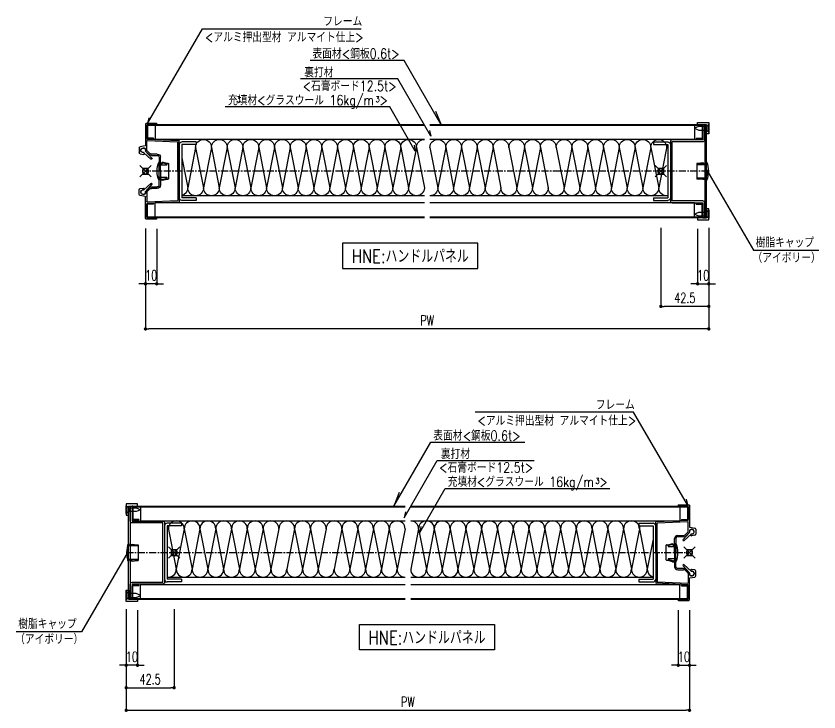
# Model space of a CAD drawing. Extents: x -275225 to 47266, y -41063 to 95295.
# Drawn here: x -229548 to -228835, y -19046 to -18428 of the extents above; entities that cross this region are included whole.
import ezdxf
from ezdxf.enums import TextEntityAlignment as Align

# ---------------------------------------------------------------- set-up
doc = ezdxf.new("R2010")
doc.units = 0
doc.header["$LTSCALE"] = 0.2
doc.header["$PDMODE"] = 99
doc.header["$PDSIZE"] = 5
doc.linetypes.add('CENTER', pattern=[50.8, 31.75, -6.35, 6.35, -6.35])
for name, color, linetype in [('_P18_製品', 4, 'Continuous'), ('_基準', 1, 'CENTER'), ('_文字', 3, 'Continuous'), ('_製品寸法', 9, 'Continuous'), ('樹脂', 6, 'Continuous')]:
    doc.layers.add(name, color=color, linetype=linetype)
doc.layers.add('_ポイント', color=1, linetype='Continuous', plot=False)
doc.styles.add('OKAMURA', font='SIMPLEX.shx', dxfattribs={"width": 0.7, "bigfont": 'BIGFONT.shx'})
doc.dimstyles.new('OKAMURA-003', dxfattribs={"dimscale": 3, "dimtxt": 3, "dimasz": 1, "dimexe": 0, "dimexo": 3, "dimgap": 1, "dimtad": 1, "dimdec": 3, "dimdsep": 46, "dimtxsty": 'OKAMURA', "dimblk1": 'DOT', "dimblk2": 'DOT', "dimsah": 1, "dimcen": 0, "dimclrd": 9, "dimclre": 9, "dimclrt": 3, "dimadec": 0, "dimazin": 0, "dimtfac": 1, "dimtdec": 3, "dimtix": 1, "dimtmove": 2, "dimatfit": 3, "dimldrblk": 'NONE', "dimfxl": 0, "dimtolj": 1, "dimarcsym": 0})

# ---------------------------------------------------------------- blocks, each defined once
blk = doc.blocks.new('_DOT')
at = {"color": 0, "linetype": 'ByBlock'}
blk.add_line((-0.5, 0), (-1, 0), dxfattribs=at)
at = {"color": 0, "linetype": 'ByBlock', "const_width": 0.5}
blk.add_lwpolyline([(-0.25, 0, 1), (0.25, 0, 1)], format="xyb", close=True, dxfattribs=at)
blk = doc.blocks.new('*D1607')
at = {"layer": '_製品寸法', "color": 9, "lineweight": -2, "transparency": 16777216}
for p, q in [((-42.5, -51.5), (-42.5, -140)), ((457.5, -51.5), (457.5, -140)), ((-39.5, -140), (454.5, -140))]:
    blk.add_line(p, q, dxfattribs=at)
at = {"layer": 'Defpoints', "color": 0, "transparency": 16777216}
for p in [(-42.5, -42.5), (457.5, -42.5), (457.5, -140)]:
    blk.add_point(p, dxfattribs=at)
at = {"layer": '_製品寸法', "color": 9, "lineweight": -2, "transparency": 16777216, "xscale": 3, "yscale": 3, "zscale": 3, "rotation": 180}
blk.add_blockref('_DOT', (-42.5, -140), dxfattribs=at)
at = {"layer": '_製品寸法', "color": 9, "lineweight": -2, "transparency": 16777216, "xscale": 3, "yscale": 3, "zscale": 3}
blk.add_blockref('_DOT', (457.5, -140), dxfattribs=at)
at = {"layer": '_製品寸法', "color": 3, "transparency": 16777216, "insert": (207.5, -132.5), "char_height": 9, "attachment_point": 5, "style": 'OKAMURA'}
blk.add_mtext('\\A1;PW', dxfattribs=at)
blk = doc.blocks.new('_None')
blk = doc.blocks.new('*D1608')
at = {"layer": '_製品寸法', "color": 9, "lineweight": -2, "transparency": 16777216}
for p, q in [((447.5, -51.2), (447.5, -100)), ((457.5, -51), (457.5, -100)), ((444.5, -100), (441.5, -100)), ((447.5, -100), (457.5, -100)), ((460.5, -100), (463.5, -100))]:
    blk.add_line(p, q, dxfattribs=at)
at = {"layer": 'Defpoints', "color": 0, "transparency": 16777216}
for p in [(447.5, -42.2), (457.5, -42), (457.5, -100)]:
    blk.add_point(p, dxfattribs=at)
at = {"layer": '_製品寸法', "color": 9, "lineweight": -2, "transparency": 16777216, "xscale": 3, "yscale": 3, "zscale": 3}
blk.add_blockref('_DOT', (447.5, -100), dxfattribs=at)
at = {"layer": '_製品寸法', "color": 9, "lineweight": -2, "transparency": 16777216, "xscale": 3, "yscale": 3, "zscale": 3, "rotation": 180}
blk.add_blockref('_DOT', (457.5, -100), dxfattribs=at)
at = {"layer": '_製品寸法', "color": 3, "transparency": 16777216, "insert": (452.5, -92.5), "char_height": 9, "attachment_point": 5, "style": 'OKAMURA'}
blk.add_mtext('\\A1;10', dxfattribs=at)
blk = doc.blocks.new('*D1609')
at = {"layer": '_製品寸法', "color": 9, "lineweight": -2, "transparency": 16777216}
for p, q in [((-42.5, -50.3), (-42.5, -120)), ((0, -50.3), (0, -120)), ((-39.5, -120), (-3, -120))]:
    blk.add_line(p, q, dxfattribs=at)
at = {"layer": 'Defpoints', "color": 0, "transparency": 16777216}
for p in [(-42.5, -41.3), (0, -41.3), (0, -120)]:
    blk.add_point(p, dxfattribs=at)
at = {"layer": '_製品寸法', "color": 9, "lineweight": -2, "transparency": 16777216, "xscale": 3, "yscale": 3, "zscale": 3, "rotation": 180}
blk.add_blockref('_DOT', (-42.5, -120), dxfattribs=at)
at = {"layer": '_製品寸法', "color": 9, "lineweight": -2, "transparency": 16777216, "xscale": 3, "yscale": 3, "zscale": 3}
blk.add_blockref('_DOT', (0, -120), dxfattribs=at)
at = {"layer": '_製品寸法', "color": 3, "transparency": 16777216, "insert": (-21.25, -112.5), "char_height": 9, "attachment_point": 5, "style": 'OKAMURA'}
blk.add_mtext('\\A1;42.5', dxfattribs=at)
blk = doc.blocks.new('樹脂')
at = {"layer": '_P18_製品', "color": 0, "linetype": 'ByBlock'}
for p, q in [((-7, 7), (-3.2, 8.09)), ((-7, 6.27), (-3.2, 7.36)), ((-3.2, 8.09), (-3.2, 7.59)), ((-3.2, 7.59), (-2.4, 7.59)), ((-3.2, 7.59), (-3.2, 6.86)), ((-2.4, 7.59), (-2.4, 7.09)), ((0, -8.35), (0, 8.35)), ((-8.7, -6.5), (-8.7, 6.5)), ((-8.2, 7), (-7, 7)), ((-7, 6.27), (-7, 7)), ((-7, 5.91), (-7, 6.27)), ((-6.5, 5.41), (0, 5.41)), ((-3.2, 6.86), (-2.4, 6.86)), ((-2.4, 7.09), (-0.5, 7.09)), ((-2.4, 6.36), (-2.4, 7.09)), ((-2.4, 6.36), (-0.5, 6.36)), ((-0.5, 7.09), (-0.5, 5.41)), ((-7, -7), (-8.2, -7)), ((-7, -5.91), (-7, -6.27)), ((-7, -6.27), (-7, -7)), ((-3.2, -7.36), (-7, -6.27)), ((-3.2, -8.09), (-7, -7)), ((0, -5.41), (-6.5, -5.41)), ((-1.6, -7.59), (-1.6, -6.86)), ((-1.6, -6.86), (-0.8, -6.86)), ((-0.8, -7.09), (-0.8, -6.36)), ((-0.8, -6.36), (-0.5, -6.36)), ((-0.8, -7.09), (-0.5, -7.09)), ((-0.8, -7.59), (-0.8, -7.09)), ((-0.5, -7.09), (-0.5, -5.41)), ((-3.2, -7.36), (-1.6, -7.36)), ((-3.2, -8.09), (-1.6, -8.09)), ((-1.6, -7.59), (-0.8, -7.59)), ((-1.6, -8.09), (-1.6, -7.59))]:
    blk.add_line(p, q, dxfattribs=at)
for centre, radius, start, end in [((-20.99, 0), 22.59, 338.30531, 21.69469), ((-8.2, 6.5), 0.5, 90, 180), ((-6.5, 5.91), 0.5, 180, 270), ((-8.2, -6.5), 0.5, 180, 270), ((-6.5, -5.91), 0.5, 90, 180)]:
    blk.add_arc(centre, radius, start, end, dxfattribs=at)
blk = doc.blocks.new('HNE3')
at = {"color": 6, "linetype": 'ByBlock'}
for p, q in [((-498, -8.35), (-498, 8.35)), ((-495.6, 7.25), (-494.8, 7.25)), ((-495.6, 7.25), (-495.6, 7)), ((-494.8, 7.5), (-490.3, 7)), ((-494.8, 7.25), (-494.8, 7.5)), ((-490.3, 6.5), (-498, 6.5)), ((-489.3, 6), (-498, 6)), ((-495.6, 7), (-497.2, 7)), ((-497.2, 6.5), (-497.2, 7)), ((-490.3, 7), (-489.3, 7)), ((-490.3, 6.5), (-490.3, 7)), ((-489.3, 7), (-489.3, -7)), ((-489.3, -6), (-498, -6)), ((-490.3, -6.5), (-498, -6.5)), ((-497.2, -6.5), (-497.2, -7)), ((-495.6, -7), (-497.2, -7)), ((-495.6, -7.25), (-495.6, -7)), ((-494.8, -7.5), (-490.3, -7)), ((-490.3, -6.5), (-490.3, -7)), ((-490.3, -7), (-489.3, -7)), ((-490.3, -7), (-489.3, -7)), ((-495.6, -7.25), (-494.8, -7.25)), ((-494.8, -7.25), (-494.8, -7.5))]:
    blk.add_line(p, q, dxfattribs=at)
blk.add_arc((-477.01, 0), 22.59, 158.30531, 201.6947, dxfattribs=at)
at = {"layer": '_P18_製品'}
for p, q in [((-497.4, 41.3), (-252.5, 41.3)), ((-494.8, 40.7), (-494.8, 29.4)), ((-494.2, 40.7), (-252.5, 40.7)), ((-494.2, 40.7), (-494.2, 29.4)), ((-487.3, 40.7), (-487.3, 28.2)), ((-247.5, 41.3), (-1.8, 41.3)), ((-247.5, 40.7), (-1.8, 40.7)), ((-10, 42.2), (-10, 41.6)), ((-9.7, 42.5), (-0.5, 42.5)), ((-9.7, 41.3), (-1.5, 41.3)), ((-8.7, 40.7), (-8.7, 28.2)), ((-1.8, 40.7), (-1.8, 29.4)), ((-1.2, 28.8), (-1.2, 41)), ((-1.2, 40.7), (-1.2, 29.4)), ((-0.5, 42.5), (0, 42)), ((0, 42), (0, 22.75)), ((-488.8, 29.4), (-494.2, 29.4)), ((-488.8, 28.8), (-494.2, 28.8)), ((-488.8, 29.4), (-488.8, 28.8)), ((-7.2, 29.4), (-7.2, 28.8)), ((-7.2, 29.4), (-1.8, 29.4)), ((-7.2, 28.8), (-1.8, 28.8)), ((-487.3, 28.2), (-252.5, 28.2)), ((-466, 23.7), (-466, -23.7)), ((-451, 26), (-463.7, 26)), ((-451, 23.7), (-463.7, 23.7)), ((-463.7, 23.7), (-463.7, -23.7)), ((-451, 26), (-451, 23.7)), ((-247.5, 28.2), (-8.7, 28.2)), ((-45, 26), (-32.3, 26)), ((-45, 26), (-45, 23.7)), ((-45, 23.7), (-32.3, 23.7)), ((-32.3, 23.7), (-32.3, -23.7)), ((-30, 0.3), (-30, 26.96)), ((-30, 23.7), (-30, -23.7)), ((-1.49, 28.5), (-29.71, 27.26)), ((-28.8, 0), (-28.8, 25.81)), ((-1.51, 27.3), (-28.51, 26.11)), ((-1.2, 18.58), (-1.2, 27)), ((0.25, 22.46), (4.67, 21.68)), ((-10.5, 15.2), (-5.2, 15.2)), ((-5.72, 11.64), (-0.05, 17.87)), ((1.36, 16.46), (-4.87, 10.79)), ((-3.93, 15.73), (-1.29, 18.37)), ((-0.09, 17.87), (-3.08, 14.88)), ((0, 19.19), (0, 18.08)), ((1.62, 16.39), (2.76, 16.59)), ((2.76, 20.49), (1.76, 20.67)), ((4.67, 15.4), (1.88, 14.91)), ((4, 18.07), (4, 19.01)), ((5.5, 20.69), (5.5, 16.39)), ((-13.2, 0), (-13.2, 12.5)), ((-12, 12.5), (-12, 0.3)), ((-5.2, 14), (-10.5, 14)), ((-30, 0.3), (-29.7, 0)), ((-30, -0.3), (-29.7, 0)), ((-28.8, 0), (-28.8, -25.81)), ((-13.2, 0), (-13.2, -12.5)), ((-12, 0.3), (-12.3, 0)), ((-30, -0.3), (-30, -26.96)), ((-12, -0.3), (-12.3, 0)), ((-12, -12.5), (-12, -0.3)), ((-5.2, -14), (-10.5, -14)), ((-5.72, -11.64), (-0.05, -17.87)), ((1.36, -16.46), (-4.87, -10.79)), ((-10.5, -15.2), (-5.2, -15.2)), ((-3.93, -15.73), (-1.29, -18.37)), ((-0.09, -17.87), (-3.08, -14.88)), ((-1.2, -18.58), (-1.2, -27)), ((0, -19.19), (0, -18.08)), ((1.62, -16.39), (2.76, -16.59)), ((2.76, -20.49), (1.76, -20.67)), ((4.67, -15.4), (1.88, -14.91)), ((4, -18.07), (4, -19.01)), ((5.5, -20.69), (5.5, -16.39)), ((-487.3, -28.2), (-252.5, -28.2)), ((-487.3, -40.7), (-487.3, -28.2)), ((-451, -23.7), (-463.7, -23.7)), ((-451, -26), (-463.7, -26)), ((-451, -23.7), (-451, -26)), ((-247.5, -28.2), (-8.7, -28.2)), ((-45, -23.7), (-32.3, -23.7)), ((-45, -23.7), (-45, -26)), ((-45, -26), (-32.3, -26)), ((-1.49, -28.5), (-29.71, -27.26)), ((-1.51, -27.3), (-28.51, -26.11)), ((-8.7, -40.7), (-8.7, -28.2)), ((0, -42), (0, -22.75)), ((0.25, -22.46), (4.67, -21.68)), ((-494.8, -40.7), (-494.8, -29.4)), ((-488.8, -28.8), (-494.2, -28.8)), ((-494.2, -40.7), (-494.2, -29.4)), ((-488.8, -29.4), (-494.2, -29.4)), ((-488.8, -29.4), (-488.8, -28.8)), ((-7.2, -29.4), (-7.2, -28.8)), ((-7.2, -28.8), (-1.8, -28.8)), ((-7.2, -29.4), (-1.8, -29.4)), ((-1.8, -40.7), (-1.8, -29.4)), ((-1.2, -28.8), (-1.2, -41)), ((-1.2, -40.7), (-1.2, -29.4)), ((-497.4, -41.3), (-252.5, -41.3)), ((-494.2, -40.7), (-252.5, -40.7)), ((-247.5, -40.7), (-1.8, -40.7)), ((-247.5, -41.3), (-1.8, -41.3)), ((-10, -42.2), (-10, -41.6)), ((-9.7, -41.3), (-1.5, -41.3)), ((-9.7, -42.5), (-0.5, -42.5)), ((-0.5, -42.5), (0, -42))]:
    blk.add_line(p, q, dxfattribs=at)
at = {"layer": '_P18_製品', "color": 6, "linetype": 'ByBlock'}
for p, q in [((-462.99, 23.7), (-455.5, -14.8)), ((-448.5, 21.2), (-455.5, -14.8)), ((-448.5, 21.2), (-441.5, -14.8)), ((-434.5, 21.2), (-441.5, -14.8)), ((-434.5, 21.2), (-427.5, -14.8)), ((-434.5, 21.2), (-427.5, -14.8)), ((-420.5, 21.2), (-427.5, -14.8)), ((-420.5, 21.2), (-413.5, -14.8)), ((-420.5, 21.2), (-413.5, -14.8)), ((-406.5, 21.2), (-413.5, -14.8)), ((-406.5, 21.2), (-399.5, -14.8)), ((-392.5, 21.2), (-399.5, -14.8)), ((-392.5, 21.2), (-385.5, -14.8)), ((-378.5, 21.2), (-385.5, -14.8)), ((-378.5, 21.2), (-371.5, -14.8)), ((-364.5, 21.2), (-371.5, -14.8)), ((-350.5, 21.2), (-357.5, -14.8)), ((-350.5, 21.2), (-343.5, -14.8)), ((-336.5, 21.2), (-343.5, -14.8)), ((-336.5, 21.2), (-329.5, -14.8)), ((-322.5, 21.2), (-329.5, -14.8)), ((-308.5, 21.2), (-315.5, -14.8)), ((-308.5, 21.2), (-301.5, -14.8)), ((-294.5, 21.2), (-301.5, -14.8)), ((-294.5, 21.2), (-287.5, -14.8)), ((-280.5, 21.2), (-287.5, -14.8)), ((-280.5, 21.2), (-273.5, -14.8)), ((-266.5, 21.2), (-273.5, -14.8)), ((-266.5, 21.2), (-259.5, -14.8)), ((-252.5, 21.2), (-259.5, -14.8)), ((-463.7, -21.8), (-252.5, -21.8))]:
    blk.add_line(p, q, dxfattribs=at)
at = {"layer": '_P18_製品', "color": 6}
for p, q in [((-240.5, 21.2), (-247.5, -14.8)), ((-240.5, 21.2), (-233.5, -14.8)), ((-226.5, 21.2), (-233.5, -14.8)), ((-226.5, 21.2), (-219.5, -14.8)), ((-212.5, 21.2), (-219.5, -14.8)), ((-212.5, 21.2), (-205.5, -14.8)), ((-198.5, 21.2), (-205.5, -14.8)), ((-198.5, 21.2), (-191.5, -14.8)), ((-184.5, 21.2), (-191.5, -14.8)), ((-184.5, 21.2), (-177.5, -14.8)), ((-170.5, 21.2), (-177.5, -14.8)), ((-170.5, 21.2), (-163.5, -14.8)), ((-156.5, 21.2), (-163.5, -14.8)), ((-156.5, 21.2), (-149.5, -14.8)), ((-142.5, 21.2), (-149.5, -14.8)), ((-142.5, 21.2), (-135.5, -14.8)), ((-128.5, 21.2), (-135.5, -14.8)), ((-128.5, 21.2), (-121.5, -14.8)), ((-114.5, 21.2), (-121.5, -14.8)), ((-114.5, 21.2), (-107.5, -14.8)), ((-100.5, 21.2), (-107.5, -14.8)), ((-100.5, 21.2), (-93.5, -14.8)), ((-86.5, 21.2), (-93.5, -14.8)), ((-86.5, 21.2), (-79.5, -14.8)), ((-72.5, 21.2), (-79.5, -14.8)), ((-72.5, 21.2), (-65.5, -14.8)), ((-58.5, 21.2), (-65.5, -14.8)), ((-58.5, 21.2), (-51.5, -14.8)), ((-44.5, 21.2), (-51.5, -14.8)), ((-44.5, 21.2), (-37.5, -14.8)), ((-32.3, 11.94), (-37.5, -14.8)), ((-247.5, -21.8), (-32.3, -21.8))]:
    blk.add_line(p, q, dxfattribs=at)
at = {"layer": '_P18_製品'}
for points in [[(-490, 43.3), (-500, 43.3), (-500, 33.3), (-498, 33.3), (-498, 41.3), (-490, 41.3)], [(-498, 41.3), (-496.4, 41.3), (-496.4, -41.3), (-498, -41.3)], [(-490, -43.3), (-500, -43.3), (-500, -33.3), (-498, -33.3), (-498, -41.3), (-490, -41.3)]]:
    blk.add_lwpolyline(points, close=True, dxfattribs=at)
at = {"layer": '_P18_製品', "color": 6, "linetype": 'ByBlock'}
for points in [[(-499.74, 41.6), (-499.74, 34.6), (-500, 34.6), (-500, 41.6)], [(-499.74, 34.6), (-499.74, 41.6), (-497.99, 39.85), (-497.99, 36.35)], [(-497.99, 36.35), (-497.99, 39.85), (-491.22, 39.85), (-487, 38.1), (-491.22, 36.35)], [(-499.74, -41.6), (-499.74, -34.6), (-500, -34.6), (-500, -41.6)], [(-499.74, -34.6), (-499.74, -41.6), (-497.99, -39.85), (-497.99, -36.35)], [(-497.99, -36.35), (-497.99, -39.85), (-491.22, -39.85), (-487, -38.1), (-491.22, -36.35)]]:
    blk.add_lwpolyline(points, close=True, dxfattribs=at)
at = {"layer": '_P18_製品'}
blk.add_lwpolyline([(-496.4, 41.3), (-494.8, 41.3), (-494.8, 28), (-467.6, 28, -0.414214), (-466, 26.4), (-466, -26.4, -0.414214), (-467.6, -28), (-494.8, -28), (-494.8, -41.3), (-496.4, -41.3), (-496.4, -28, -0.414214), (-494.8, -26.4), (-467.6, -26.4), (-467.6, 26.4), (-494.8, 26.4, -0.414214), (-496.4, 28)], format="xyb", close=True, dxfattribs=at)
for centre, radius, start, end in [((-494.2, 40.7), 0.6, 90, 180), ((-9.7, 42.2), 0.3, 90, 179.99984), ((-9.7, 41.6), 0.3, 179.99975, 270), ((-1.8, 40.7), 0.6, 0, 90), ((-1.5, 41), 0.3, 0.00003, 90), ((-494.2, 29.4), 0.6, 180, 270), ((-1.8, 29.4), 0.6, 270, 0), ((-1.5, 28.8), 0.3, 272.50801, 0.00003), ((-463.7, 23.7), 2.3, 90, 180), ((-32.3, 23.7), 2.3, 0, 90), ((-29.7, 26.96), 0.3, 92.50801, 180.00006), ((-28.5, 25.81), 0.3, 92.50801, 180), ((-1.5, 27), 0.3, 0.00003, 92.50801), ((0.3, 22.75), 0.3, 180.00157, 259.99946), ((4.5, 20.69), 1, 0, 80.00007), ((-10.5, 12.5), 2.7, 89.99975, 180), ((-5.2, 17), 1.8, 269.99975, 315.0001), ((-5.2, 17), 3, 269.99975, 315.0001), ((-1.5, 18.58), 0.3, 314.99957, 0.00003), ((-0.3, 18.08), 0.3, 315.0001, 0), ((1.5, 19.19), 1.5, 79.99928, 180), ((2.06, 18.57), 2, 261.62936, 188.3706), ((1.75, 15.65), 0.75, 99.99991, 280.00021), ((2.5, 19.01), 1.5, 359.99997, 79.99928), ((2.5, 18.07), 1.5, 279.99991, 359.99997), ((4.5, 16.39), 1, 280.00021, 0), ((-10.5, 12.5), 1.5, 89.99975, 180), ((-5.29, 11.22), 0.6, 135, 315), ((-10.5, -12.5), 2.7, 180, 270.00025), ((-10.5, -12.5), 1.5, 180, 270.00025), ((-5.29, -11.22), 0.6, 45.00053, 225.00053), ((-5.2, -17), 3, 44.9999, 90.00025), ((-5.2, -17), 1.8, 44.9999, 90.00025), ((-1.5, -18.58), 0.3, 359.99997, 45.00043), ((-0.3, -18.08), 0.3, 0, 44.9999), ((1.5, -19.19), 1.5, 180, 280.00072), ((2.06, -18.57), 2, 171.62992, 98.37116), ((1.75, -15.65), 0.75, 79.99979, 260.00009), ((2.5, -18.07), 1.5, 0.00003, 80.00009), ((2.5, -19.01), 1.5, 280.00072, 0.00003), ((4.5, -16.39), 1, 0, 79.99979), ((4.5, -20.69), 1, 279.99993, 0), ((-463.7, -23.7), 2.3, 180, 270), ((-32.3, -23.7), 2.3, 270, 0), ((-29.7, -26.96), 0.3, 179.99994, 267.49199), ((-28.5, -25.81), 0.3, 180, 267.49199), ((-1.5, -27), 0.3, 267.49199, 359.99997), ((-1.5, -28.8), 0.3, 359.99997, 87.49199), ((0.3, -22.75), 0.3, 100.00054, 179.99843), ((-494.2, -29.4), 0.6, 90, 180), ((-1.8, -29.4), 0.6, 0, 90), ((-494.2, -40.7), 0.6, 180, 270), ((-9.7, -41.6), 0.3, 90, 180.00025), ((-9.7, -42.2), 0.3, 180.00016, 270), ((-1.8, -40.7), 0.6, 270, 0), ((-1.5, -41), 0.3, 270, 359.99997)]:
    blk.add_arc(centre, radius, start, end, dxfattribs=at)
at = {"layer": '_P18_製品', "color": 6, "linetype": 'ByBlock'}
for centre, start, end in [((-455.5, 21.2), 0, 180), ((-441.5, 21.2), 0, 180), ((-427.5, 21.2), 0, 180), ((-413.5, 21.2), 0, 180), ((-399.5, 21.2), 0, 180), ((-385.5, 21.2), 0, 180), ((-371.5, 21.2), 0, 180), ((-357.5, 21.2), 0, 180), ((-343.5, 21.2), 0, 180), ((-329.5, 21.2), 0, 180), ((-315.5, 21.2), 0, 180), ((-301.5, 21.2), 0, 180), ((-287.5, 21.2), 0, 180), ((-273.5, 21.2), 0, 180), ((-259.5, 21.2), 0, 180), ((-462.5, -14.8), 260.12911, 0), ((-448.5, -14.8), 180, 0), ((-434.5, -14.8), 180, 0), ((-420.5, -14.8), 180, 0), ((-406.5, -14.8), 180, 0), ((-392.5, -14.8), 180, 0), ((-378.5, -14.8), 180, 0), ((-364.5, -14.8), 180, 0), ((-350.5, -14.8), 180, 0), ((-336.5, -14.8), 180, 0), ((-322.5, -14.8), 180, 0), ((-308.5, -14.8), 180, 0), ((-294.5, -14.8), 180, 0), ((-280.5, -14.8), 180, 0), ((-266.5, -14.8), 180, 0), ((-252.5, -14.8), 180, 269.99998)]:
    blk.add_arc(centre, 7, start, end, dxfattribs=at)
at = {"layer": '_P18_製品', "color": 6}
for centre, start, end in [((-247.5, 21.2), 0, 90), ((-233.5, 21.2), 0, 180), ((-219.5, 21.2), 0, 180), ((-205.5, 21.2), 0, 180), ((-191.5, 21.2), 0, 180), ((-177.5, 21.2), 0, 180), ((-163.5, 21.2), 0, 180), ((-149.5, 21.2), 0, 180), ((-135.5, 21.2), 0, 180), ((-121.5, 21.2), 0, 180), ((-107.5, 21.2), 0, 180), ((-93.5, 21.2), 0, 180), ((-79.5, 21.2), 0, 180), ((-65.5, 21.2), 0, 180), ((-51.5, 21.2), 0, 180), ((-37.5, 21.2), 159.0752, 180), ((-240.5, -14.8), 180, 0), ((-226.5, -14.8), 180, 0), ((-212.5, -14.8), 180, 0), ((-198.5, -14.8), 180, 0), ((-184.5, -14.8), 180, 0), ((-170.5, -14.8), 180, 0), ((-156.5, -14.8), 180, 0), ((-142.5, -14.8), 180, 0), ((-128.5, -14.8), 180, 0), ((-114.5, -14.8), 180, 0), ((-100.5, -14.8), 180, 0), ((-86.5, -14.8), 180, 0), ((-72.5, -14.8), 180, 0), ((-58.5, -14.8), 180, 0), ((-44.5, -14.8), 180, 0), ((-30.5, -14.8), 180, 255.09923)]:
    blk.add_arc(centre, 7, start, end, dxfattribs=at)
at = {"layer": '_ポイント'}
for p in [(-457.5, 0), (0, 0)]:
    blk.add_point(p, dxfattribs=at)
at = {"layer": '_基準'}
blk.add_line((-500, 0), (0, 0), dxfattribs=at)
blk.add_line((-500, 0), (0, 0), dxfattribs=at)
at = {"layer": '樹脂'}
blk.add_blockref('樹脂', (-12, 0), dxfattribs=at)
blk = doc.blocks.new('*D1610')
at = {"layer": '_製品寸法', "color": 9, "lineweight": -2, "transparency": 16777216}
for p, q in [((-42.5, -51), (-42.5, -100)), ((-32.5, -51.2), (-32.5, -100)), ((-45.5, -100), (-48.5, -100)), ((-32.5, -100), (-42.5, -100)), ((-29.5, -100), (-26.5, -100))]:
    blk.add_line(p, q, dxfattribs=at)
at = {"layer": 'Defpoints', "color": 0, "transparency": 16777216}
for p in [(-42.5, -42), (-32.5, -42.2), (-42.5, -100)]:
    blk.add_point(p, dxfattribs=at)
at = {"layer": '_製品寸法', "color": 9, "lineweight": -2, "transparency": 16777216, "xscale": 3, "yscale": 3, "zscale": 3}
blk.add_blockref('_DOT', (-42.5, -100), dxfattribs=at)
at = {"layer": '_製品寸法', "color": 9, "lineweight": -2, "transparency": 16777216, "xscale": 3, "yscale": 3, "zscale": 3, "rotation": 180}
blk.add_blockref('_DOT', (-32.5, -100), dxfattribs=at)
at = {"layer": '_製品寸法', "color": 3, "transparency": 16777216, "insert": (-37.5, -92.5), "char_height": 9, "attachment_point": 5, "style": 'OKAMURA'}
blk.add_mtext('\\A1;10', dxfattribs=at)
blk = doc.blocks.new('*D1328')
at = {"layer": '_製品寸法', "color": 9, "lineweight": -2, "transparency": 16777216}
for p, q in [((-457.5, -51.5), (-457.5, -140)), ((42.5, -51.5), (42.5, -140)), ((39.5, -140), (-454.5, -140))]:
    blk.add_line(p, q, dxfattribs=at)
at = {"layer": 'Defpoints', "color": 0, "transparency": 16777216}
for p in [(-457.5, -42.5), (42.5, -42.5), (-457.5, -140)]:
    blk.add_point(p, dxfattribs=at)
at = {"layer": '_製品寸法', "color": 9, "lineweight": -2, "transparency": 16777216, "xscale": 3, "yscale": 3, "zscale": 3, "rotation": 180}
blk.add_blockref('_DOT', (-457.5, -140), dxfattribs=at)
at = {"layer": '_製品寸法', "color": 9, "lineweight": -2, "transparency": 16777216, "xscale": 3, "yscale": 3, "zscale": 3}
blk.add_blockref('_DOT', (42.5, -140), dxfattribs=at)
at = {"layer": '_製品寸法', "color": 3, "transparency": 16777216, "insert": (-207.5, -132.5), "char_height": 9, "attachment_point": 5, "style": 'OKAMURA'}
blk.add_mtext('\\A1;PW', dxfattribs=at)
blk = doc.blocks.new('*D1329')
at = {"layer": '_製品寸法', "color": 9, "lineweight": -2, "transparency": 16777216}
for p, q in [((-457.5, -51), (-457.5, -100)), ((-447.5, -51.2), (-447.5, -100)), ((-460.5, -100), (-463.5, -100)), ((-447.5, -100), (-457.5, -100)), ((-444.5, -100), (-441.5, -100))]:
    blk.add_line(p, q, dxfattribs=at)
at = {"layer": 'Defpoints', "color": 0, "transparency": 16777216}
for p in [(-457.5, -42), (-447.5, -42.2), (-457.5, -100)]:
    blk.add_point(p, dxfattribs=at)
at = {"layer": '_製品寸法', "color": 9, "lineweight": -2, "transparency": 16777216, "xscale": 3, "yscale": 3, "zscale": 3}
blk.add_blockref('_DOT', (-457.5, -100), dxfattribs=at)
at = {"layer": '_製品寸法', "color": 9, "lineweight": -2, "transparency": 16777216, "xscale": 3, "yscale": 3, "zscale": 3, "rotation": 180}
blk.add_blockref('_DOT', (-447.5, -100), dxfattribs=at)
at = {"layer": '_製品寸法', "color": 3, "transparency": 16777216, "insert": (-452.5, -92.5), "char_height": 9, "attachment_point": 5, "style": 'OKAMURA'}
blk.add_mtext('\\A1;10', dxfattribs=at)
blk = doc.blocks.new('*D1330')
at = {"layer": '_製品寸法', "color": 9, "lineweight": -2, "transparency": 16777216}
for p, q in [((0, -50.3), (0, -120)), ((42.5, -50.3), (42.5, -120)), ((39.5, -120), (3, -120))]:
    blk.add_line(p, q, dxfattribs=at)
at = {"layer": 'Defpoints', "color": 0, "transparency": 16777216}
for p in [(0, -41.3), (42.5, -41.3), (0, -120)]:
    blk.add_point(p, dxfattribs=at)
at = {"layer": '_製品寸法', "color": 9, "lineweight": -2, "transparency": 16777216, "xscale": 3, "yscale": 3, "zscale": 3, "rotation": 180}
blk.add_blockref('_DOT', (0, -120), dxfattribs=at)
at = {"layer": '_製品寸法', "color": 9, "lineweight": -2, "transparency": 16777216, "xscale": 3, "yscale": 3, "zscale": 3}
blk.add_blockref('_DOT', (42.5, -120), dxfattribs=at)
at = {"layer": '_製品寸法', "color": 3, "transparency": 16777216, "insert": (21.25, -112.5), "char_height": 9, "attachment_point": 5, "style": 'OKAMURA'}
blk.add_mtext('\\A1;42.5', dxfattribs=at)
blk = doc.blocks.new('*D1331')
at = {"layer": '_製品寸法', "color": 9, "lineweight": -2, "transparency": 16777216}
for p, q in [((32.5, -51.2), (32.5, -100)), ((42.5, -51), (42.5, -100)), ((29.5, -100), (26.5, -100)), ((32.5, -100), (42.5, -100)), ((45.5, -100), (48.5, -100))]:
    blk.add_line(p, q, dxfattribs=at)
at = {"layer": 'Defpoints', "color": 0, "transparency": 16777216}
for p in [(32.5, -42.2), (42.5, -42), (42.5, -100)]:
    blk.add_point(p, dxfattribs=at)
at = {"layer": '_製品寸法', "color": 9, "lineweight": -2, "transparency": 16777216, "xscale": 3, "yscale": 3, "zscale": 3}
blk.add_blockref('_DOT', (32.5, -100), dxfattribs=at)
at = {"layer": '_製品寸法', "color": 9, "lineweight": -2, "transparency": 16777216, "xscale": 3, "yscale": 3, "zscale": 3, "rotation": 180}
blk.add_blockref('_DOT', (42.5, -100), dxfattribs=at)
at = {"layer": '_製品寸法', "color": 3, "transparency": 16777216, "insert": (37.5, -92.5), "char_height": 9, "attachment_point": 5, "style": 'OKAMURA'}
blk.add_mtext('\\A1;10', dxfattribs=at)
blk = doc.blocks.new('*U1606')
at = {"layer": '_ポイント'}
blk.add_point((0, 0), dxfattribs=at)
blk.add_point((0, 0), dxfattribs=at)
blk.add_point((0, 0), dxfattribs=at)
at = {"layer": '_文字', "color": 9}
for points in [[(454.6638, 47.451), (455.5877, 42.5), (407.9049, 124.5922), (267.1657, 124.5922)], [(199.893, 53.2526), (195.111, 41.3), (227.7625, 98.0784), (311.3579, 98.0784)], [(205.2988, 36.2394), (204.3748, 30.9994), (233.5309, 81.7283), (319.7157, 81.7283)], [(218.9647, 23.0816), (218.0409, 17.8421), (240.6164, 56.974), (386.7553, 56.974)], [(-41.5809, -4.3493), (-40.6569, 0.8907), (-82.1618, -70.2462), (-140.2619, -70.2462)]]:
    blk.add_lwpolyline(points, dxfattribs=at)
at = {"layer": '_文字'}
blk.add_lwpolyline([(164.4989, -86.3266), (164.4989, -63.8266), (284.4989, -63.8266), (284.4989, -86.3266)], close=True, dxfattribs=at)
blk.add_lwpolyline([(164.4989, -86.3266), (164.4989, -63.8266), (284.4989, -63.8266), (284.4989, -86.3266)], close=True, dxfattribs=at)
at = {"layer": '_P18_製品'}
blk.add_blockref('HNE3', (457.5, 0), dxfattribs=at)
at = {"layer": '_文字', "style": 'OKAMURA', "width": 0.8}
for s, height, p in [('フレーム', 9, (374.3397, 126.8361)), ('<アルミ押出型材 アルマイト仕上> ', 9, (269.3568, 112.7371)), ('表面材 ', 9, (230.0757, 99.4935)), ('<鋼板0.6t> ', 9, (256.2269, 99.3799)), ('裏打材 ', 9, (236.7694, 83.1156)), ('<石膏ボード12.5t> ', 9, (235.3814, 71.0428)), ('充填材<グラスウール 16kg/m > ', 9, (242.9018, 58.3891)), ('3', 5, (374.0747, 61.2003)), ('樹脂キャップ', 9, (-138.3114, -67.7434)), ('（アイボリー）', 9, (-141.0989, -81.3197))]:
    blk.add_text(s, height=height, dxfattribs=at).set_placement(p)
blk.add_text('HNE:ハンドルパネル', height=12, dxfattribs=at).set_placement((224.4989, -75.0766), align=Align.MIDDLE)
at = {"layer": '_製品寸法'}
dim = blk.add_linear_dim(base=(-42.5, -100), p1=(-32.5, -42.2), p2=(-42.5, -42), angle=180, dimstyle='OKAMURA-003', dxfattribs=at)
dim.commit()
dim.dimension.update_dxf_attribs({"geometry": '*D1610', "text_midpoint": (-37.5, -92.5)})
for base, p1, p2, picture, middle in [((0, -120), (-42.5, -41.2999), (0, -41.2999), '*D1609', (-21.25, -112.5)), ((457.5, -100), (447.5, -42.2), (457.5, -42), '*D1608', (452.5, -92.5))]:
    dim = blk.add_linear_dim(base=base, p1=p1, p2=p2, dimstyle='OKAMURA-003', dxfattribs=at)
    dim.commit()
    dim.dimension.update_dxf_attribs({"geometry": picture, "text_midpoint": middle})
dim = blk.add_linear_dim(base=(457.5, -140), p1=(-42.5, -42.5), p2=(457.5, -42.5), text='PW', dimstyle='OKAMURA-003', dxfattribs=at)
dim.commit()
dim.dimension.update_dxf_attribs({"geometry": '*D1607', "text_midpoint": (207.5, -132.5)})
blk = doc.blocks.new('*U1327')
at = {"layer": '_ポイント'}
blk.add_point((0, 0), dxfattribs=at)
blk.add_point((0, 0), dxfattribs=at)
blk.add_point((0, 0), dxfattribs=at)
at = {"layer": '_文字', "color": 9}
for points in [[(-454.6638, 47.451), (-455.5877, 42.5), (-406.8479, 126.4119), (-266.1087, 126.4119)], [(-199.9933, 53.4272), (-195.111, 41.3), (-227.8629, 98.253), (-311.4583, 98.253)], [(-205.2988, 36.2394), (-204.3748, 30.9994), (-233.6312, 81.9029), (-319.8161, 81.9029)], [(-218.9647, 23.0816), (-218.0409, 17.8421), (-240.7167, 57.1486), (-386.8557, 57.1486)], [(41.5809, -4.3493), (40.6569, 0.8907), (82.1618, -70.2462), (140.2619, -70.2462)]]:
    blk.add_lwpolyline(points, dxfattribs=at)
at = {"layer": '_文字'}
blk.add_lwpolyline([(-162.4989, -86.3266), (-162.4989, -63.8266), (-282.4989, -63.8266), (-282.4989, -86.3266)], close=True, dxfattribs=at)
blk.add_lwpolyline([(-162.4989, -86.3266), (-162.4989, -63.8266), (-282.4989, -63.8266), (-282.4989, -86.3266)], close=True, dxfattribs=at)
at = {"layer": '_P18_製品', "xscale": -1}
blk.add_blockref('HNE3', (-457.5, 0), dxfattribs=at)
at = {"layer": '_文字', "style": 'OKAMURA', "width": 0.8}
for s, height, p in [('フレーム', 9, (-299.674, 128.6559)), ('<アルミ押出型材 アルマイト仕上> ', 9, (-404.6568, 114.5569)), ('表面材 ', 9, (-309.3421, 100.0206)), ('<鋼板0.6t> ', 9, (-283.1909, 99.907)), ('裏打材 ', 9, (-316.5776, 83.2902)), ('<石膏ボード12.5t> ', 9, (-317.9655, 71.2174)), ('充填材<グラスウール 16kg/m > ', 9, (-384.2593, 58.5637)), ('3', 5, (-376.8417, 61.3749)), ('3', 5, (-253.2459, 61.3749)), ('樹脂キャップ', 9, (84.1123, -67.7434)), ('（アイボリー）', 9, (81.3248, -81.3197))]:
    blk.add_text(s, height=height, dxfattribs=at).set_placement(p)
blk.add_text('HNE:ハンドルパネル', height=12, dxfattribs=at).set_placement((-222.4989, -75.0766), align=Align.MIDDLE)
at = {"layer": '_製品寸法'}
for base, p1, p2, picture, middle in [((-457.5, -100), (-447.5, -42.2), (-457.5, -42), '*D1329', (-452.5, -92.5)), ((0, -120), (42.5, -41.2999), (0, -41.2999), '*D1330', (21.25, -112.5))]:
    dim = blk.add_linear_dim(base=base, p1=p1, p2=p2, angle=180, dimstyle='OKAMURA-003', dxfattribs=at)
    dim.commit()
    dim.dimension.update_dxf_attribs({"geometry": picture, "text_midpoint": middle})
dim = blk.add_linear_dim(base=(-457.5, -140), p1=(42.5, -42.5), p2=(-457.5, -42.5), angle=180, text='PW', dimstyle='OKAMURA-003', dxfattribs=at)
dim.commit()
dim.dimension.update_dxf_attribs({"geometry": '*D1328', "text_midpoint": (-207.5, -132.5)})
dim = blk.add_linear_dim(base=(42.5, -100), p1=(32.5, -42.2), p2=(42.5, -42), dimstyle='OKAMURA-003', dxfattribs=at)
dim.commit()
dim.dimension.update_dxf_attribs({"geometry": '*D1331', "text_midpoint": (37.5, -92.5)})

msp = doc.modelspace()

# ---------------------------------------------------------------- block references
msp.add_blockref('*U1327', (-228975.35, -18566.24))
at = {"layer": '_P18_製品'}
msp.add_blockref('*U1606', (-229407.48, -18904.91), dxfattribs=at)

doc.saveas('drawing.dxf')
